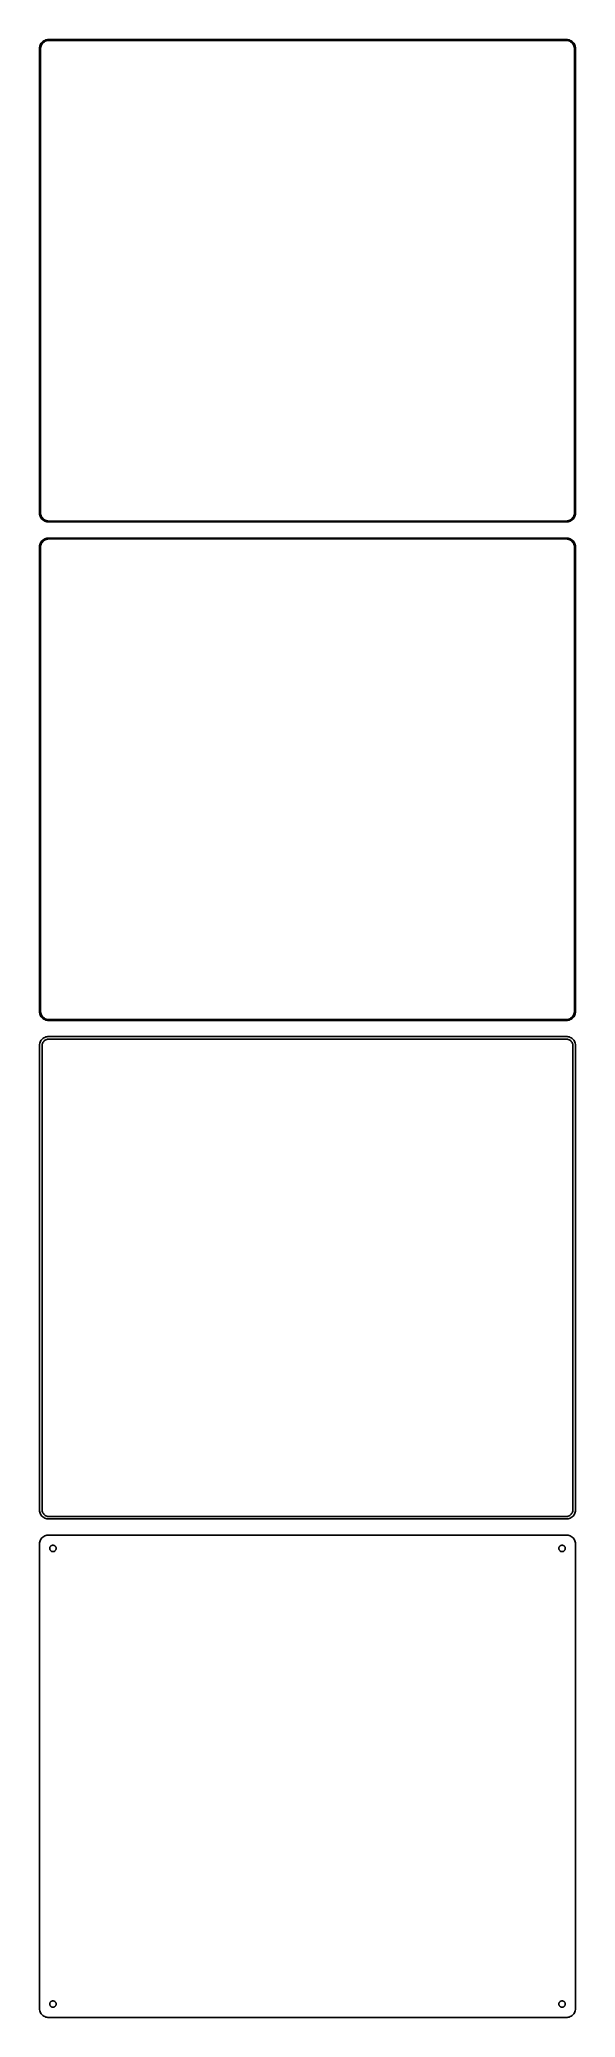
# Model space of a CAD drawing. Header units: metres. Extents: x -150 to 150, y 702 to 1809.
import ezdxf

# ---------------------------------------------------------------- set-up
doc = ezdxf.new("R2010")
doc.units = ezdxf.units.M

msp = doc.modelspace()

# ---------------------------------------------------------------- linework, layer by layer
for p, q in [((-149.961, 1804.63), (-150, 1804)), ((-149.843, 1805.24), (-149.961, 1804.63)), ((-149.649, 1805.84), (-149.843, 1805.24)), ((-149.382, 1806.41), (-149.649, 1805.84)), ((-149.463, 1804.35), (-149.351, 1804.93)), ((-149.045, 1806.94), (-149.382, 1806.41)), ((-149.351, 1804.93), (-149.166, 1805.5)), ((-149.166, 1805.5), (-148.912, 1806.04)), ((-148.645, 1807.42), (-149.045, 1806.94)), ((-148.912, 1806.04), (-148.593, 1806.54)), ((-148.187, 1807.85), (-148.645, 1807.42)), ((-148.593, 1806.54), (-148.213, 1807)), ((-148.213, 1807), (-147.778, 1807.41)), ((-147.679, 1808.22), (-148.187, 1807.85)), ((-147.778, 1807.41), (-147.295, 1807.76)), ((-147.129, 1808.52), (-147.679, 1808.22)), ((-147.295, 1807.76), (-146.772, 1808.05)), ((-146.545, 1808.76), (-147.129, 1808.52)), ((-146.772, 1808.05), (-146.218, 1808.27)), ((-145.937, 1808.91), (-146.545, 1808.76)), ((-146.218, 1808.27), (-145.64, 1808.42)), ((-145.314, 1808.99), (-145.937, 1808.91)), ((-145.64, 1808.42), (-145.048, 1808.49)), ((145.314, 1808.99), (-145.314, 1808.99)), ((-145.048, 1808.49), (145.048, 1808.49)), ((145.048, 1808.49), (145.64, 1808.42)), ((145.937, 1808.91), (145.314, 1808.99)), ((145.64, 1808.42), (146.218, 1808.27)), ((146.545, 1808.76), (145.937, 1808.91)), ((146.218, 1808.27), (146.772, 1808.05)), ((147.129, 1808.52), (146.545, 1808.76)), ((146.772, 1808.05), (147.295, 1807.76)), ((147.679, 1808.22), (147.129, 1808.52)), ((147.295, 1807.76), (147.778, 1807.41)), ((148.187, 1807.85), (147.679, 1808.22)), ((147.778, 1807.41), (148.213, 1807)), ((148.645, 1807.42), (148.187, 1807.85)), ((148.213, 1807), (148.593, 1806.54)), ((148.593, 1806.54), (148.912, 1806.04)), ((149.045, 1806.94), (148.645, 1807.42)), ((148.912, 1806.04), (149.166, 1805.5)), ((149.382, 1806.41), (149.045, 1806.94)), ((149.166, 1805.5), (149.351, 1804.93)), ((149.351, 1804.93), (149.463, 1804.35)), ((149.649, 1805.84), (149.382, 1806.41)), ((149.843, 1805.24), (149.649, 1805.84)), ((149.961, 1804.63), (149.843, 1805.24)), ((150, 1804), (149.961, 1804.63)), ((-150, 1804), (-150, 1544)), ((-149.5, 1803.75), (-149.463, 1804.35)), ((-149.5, 1544.25), (-149.5, 1803.75)), ((149.463, 1804.35), (149.5, 1803.75)), ((149.5, 1803.75), (149.5, 1544.25)), ((150, 1544), (150, 1804)), ((-150, 1544), (-149.961, 1543.37)), ((-149.961, 1543.37), (-149.843, 1542.76)), ((-149.843, 1542.76), (-149.649, 1542.16)), ((-149.649, 1542.16), (-149.382, 1541.59)), ((-149.463, 1543.65), (-149.5, 1544.25)), ((-149.351, 1543.07), (-149.463, 1543.65)), ((-149.382, 1541.59), (-149.045, 1541.06)), ((-149.166, 1542.5), (-149.351, 1543.07)), ((-148.912, 1541.96), (-149.166, 1542.5)), ((-149.045, 1541.06), (-148.645, 1540.58)), ((-148.593, 1541.46), (-148.912, 1541.96)), ((-148.645, 1540.58), (-148.187, 1540.15)), ((-148.213, 1541), (-148.593, 1541.46)), ((-147.778, 1540.59), (-148.213, 1541)), ((-148.187, 1540.15), (-147.679, 1539.78)), ((-147.295, 1540.24), (-147.778, 1540.59)), ((-147.679, 1539.78), (-147.129, 1539.48)), ((-146.772, 1539.95), (-147.295, 1540.24)), ((-147.129, 1539.48), (-146.545, 1539.24)), ((-146.218, 1539.73), (-146.772, 1539.95)), ((-146.545, 1539.24), (-145.937, 1539.09)), ((-145.64, 1539.58), (-146.218, 1539.73)), ((-145.937, 1539.09), (-145.314, 1539.01)), ((-145.048, 1539.51), (-145.64, 1539.58)), ((-145.314, 1539.01), (145.314, 1539.01)), ((145.048, 1539.51), (-145.048, 1539.51)), ((145.64, 1539.58), (145.048, 1539.51)), ((145.314, 1539.01), (145.937, 1539.09)), ((146.218, 1539.73), (145.64, 1539.58)), ((145.937, 1539.09), (146.545, 1539.24)), ((146.772, 1539.95), (146.218, 1539.73)), ((146.545, 1539.24), (147.129, 1539.48)), ((147.295, 1540.24), (146.772, 1539.95)), ((147.129, 1539.48), (147.679, 1539.78)), ((147.778, 1540.59), (147.295, 1540.24)), ((147.679, 1539.78), (148.187, 1540.15)), ((148.213, 1541), (147.778, 1540.59)), ((148.187, 1540.15), (148.645, 1540.58)), ((148.593, 1541.46), (148.213, 1541)), ((148.912, 1541.96), (148.593, 1541.46)), ((148.645, 1540.58), (149.045, 1541.06)), ((149.166, 1542.5), (148.912, 1541.96)), ((149.045, 1541.06), (149.382, 1541.59)), ((149.351, 1543.07), (149.166, 1542.5)), ((149.463, 1543.65), (149.351, 1543.07)), ((149.382, 1541.59), (149.649, 1542.16)), ((149.5, 1544.25), (149.463, 1543.65)), ((149.649, 1542.16), (149.843, 1542.76)), ((149.843, 1542.76), (149.961, 1543.37)), ((149.961, 1543.37), (150, 1544)), ((-149.045, 1527.94), (-149.382, 1527.41)), ((-148.645, 1528.42), (-149.045, 1527.94)), ((-148.187, 1528.85), (-148.645, 1528.42)), ((-148.593, 1527.54), (-148.213, 1528)), ((-148.213, 1528), (-147.778, 1528.41)), ((-147.679, 1529.22), (-148.187, 1528.85)), ((-147.778, 1528.41), (-147.295, 1528.76)), ((-147.129, 1529.52), (-147.679, 1529.22)), ((-147.295, 1528.76), (-146.772, 1529.05)), ((-146.545, 1529.76), (-147.129, 1529.52)), ((-146.772, 1529.05), (-146.218, 1529.27)), ((-145.937, 1529.91), (-146.545, 1529.76)), ((-146.218, 1529.27), (-145.64, 1529.42)), ((-145.314, 1529.99), (-145.937, 1529.91)), ((-145.64, 1529.42), (-145.048, 1529.49)), ((145.314, 1529.99), (-145.314, 1529.99)), ((-145.048, 1529.49), (145.048, 1529.49)), ((145.048, 1529.49), (145.64, 1529.42)), ((145.937, 1529.91), (145.314, 1529.99)), ((145.64, 1529.42), (146.218, 1529.27)), ((146.545, 1529.76), (145.937, 1529.91)), ((146.218, 1529.27), (146.772, 1529.05)), ((147.129, 1529.52), (146.545, 1529.76)), ((146.772, 1529.05), (147.295, 1528.76)), ((147.679, 1529.22), (147.129, 1529.52)), ((147.295, 1528.76), (147.778, 1528.41)), ((148.187, 1528.85), (147.679, 1529.22)), ((147.778, 1528.41), (148.213, 1528)), ((148.645, 1528.42), (148.187, 1528.85)), ((148.213, 1528), (148.593, 1527.54)), ((149.045, 1527.94), (148.645, 1528.42)), ((149.382, 1527.41), (149.045, 1527.94)), ((-149.961, 1525.63), (-150, 1525)), ((-150, 1525), (-150, 1265)), ((-149.843, 1526.24), (-149.961, 1525.63)), ((-149.649, 1526.84), (-149.843, 1526.24)), ((-149.382, 1527.41), (-149.649, 1526.84)), ((-149.5, 1524.75), (-149.463, 1525.35)), ((-149.5, 1265.25), (-149.5, 1524.75)), ((-149.463, 1525.35), (-149.351, 1525.93)), ((-149.351, 1525.93), (-149.166, 1526.5)), ((-149.166, 1526.5), (-148.912, 1527.04)), ((-148.912, 1527.04), (-148.593, 1527.54)), ((148.593, 1527.54), (148.912, 1527.04)), ((148.912, 1527.04), (149.166, 1526.5)), ((149.166, 1526.5), (149.351, 1525.93)), ((149.351, 1525.93), (149.463, 1525.35)), ((149.649, 1526.84), (149.382, 1527.41)), ((149.463, 1525.35), (149.5, 1524.75)), ((149.5, 1524.75), (149.5, 1265.25)), ((149.843, 1526.24), (149.649, 1526.84)), ((149.961, 1525.63), (149.843, 1526.24)), ((150, 1525), (149.961, 1525.63)), ((150, 1265), (150, 1525)), ((-150, 1265), (-149.961, 1264.37)), ((-149.961, 1264.37), (-149.843, 1263.76)), ((-149.843, 1263.76), (-149.649, 1263.16)), ((-149.649, 1263.16), (-149.382, 1262.59)), ((-149.463, 1264.65), (-149.5, 1265.25)), ((-149.351, 1264.07), (-149.463, 1264.65)), ((-149.382, 1262.59), (-149.045, 1262.06)), ((-149.166, 1263.5), (-149.351, 1264.07)), ((-148.912, 1262.96), (-149.166, 1263.5)), ((-149.045, 1262.06), (-148.645, 1261.58)), ((-148.593, 1262.46), (-148.912, 1262.96)), ((-148.213, 1262), (-148.593, 1262.46)), ((-147.778, 1261.59), (-148.213, 1262)), ((148.213, 1262), (147.778, 1261.59)), ((148.593, 1262.46), (148.213, 1262)), ((148.912, 1262.96), (148.593, 1262.46)), ((148.645, 1261.58), (149.045, 1262.06)), ((149.166, 1263.5), (148.912, 1262.96)), ((149.045, 1262.06), (149.382, 1262.59)), ((149.351, 1264.07), (149.166, 1263.5)), ((149.463, 1264.65), (149.351, 1264.07)), ((149.382, 1262.59), (149.649, 1263.16)), ((149.5, 1265.25), (149.463, 1264.65)), ((149.649, 1263.16), (149.843, 1263.76)), ((149.843, 1263.76), (149.961, 1264.37)), ((149.961, 1264.37), (150, 1265)), ((-148.645, 1261.58), (-148.187, 1261.15)), ((-148.187, 1261.15), (-147.679, 1260.78)), ((-147.295, 1261.24), (-147.778, 1261.59)), ((-147.679, 1260.78), (-147.129, 1260.48)), ((-146.772, 1260.95), (-147.295, 1261.24)), ((-147.129, 1260.48), (-146.545, 1260.24)), ((-146.218, 1260.73), (-146.772, 1260.95)), ((-146.545, 1260.24), (-145.937, 1260.09)), ((-145.937, 1250.91), (-146.545, 1250.76)), ((-145.64, 1260.58), (-146.218, 1260.73)), ((-145.937, 1260.09), (-145.314, 1260.01)), ((-145.314, 1250.99), (-145.937, 1250.91)), ((-145.048, 1260.51), (-145.64, 1260.58)), ((-145.314, 1260.01), (145.314, 1260.01)), ((145.314, 1250.99), (-145.314, 1250.99)), ((145.048, 1260.51), (-145.048, 1260.51)), ((145.64, 1260.58), (145.048, 1260.51)), ((145.314, 1260.01), (145.937, 1260.09)), ((145.937, 1250.91), (145.314, 1250.99)), ((146.218, 1260.73), (145.64, 1260.58)), ((145.937, 1260.09), (146.545, 1260.24)), ((146.545, 1250.76), (145.937, 1250.91)), ((146.772, 1260.95), (146.218, 1260.73)), ((146.545, 1260.24), (147.129, 1260.48)), ((147.295, 1261.24), (146.772, 1260.95)), ((147.129, 1260.48), (147.679, 1260.78)), ((147.778, 1261.59), (147.295, 1261.24)), ((147.679, 1260.78), (148.187, 1261.15)), ((148.187, 1261.15), (148.645, 1261.58)), ((-149.961, 1246.63), (-150, 1246)), ((-150, 1246), (-150, 986)), ((-149.843, 1247.24), (-149.961, 1246.63)), ((-149.649, 1247.84), (-149.843, 1247.24)), ((-149.382, 1248.41), (-149.649, 1247.84)), ((-149.045, 1248.94), (-149.382, 1248.41)), ((-148.645, 1249.42), (-149.045, 1248.94)), ((-148.187, 1249.85), (-148.645, 1249.42)), ((-148.619, 1245.75), (-148.589, 1246.23)), ((-148.619, 986.25), (-148.619, 1245.75)), ((-148.589, 1246.23), (-148.498, 1246.71)), ((-148.498, 1246.71), (-148.348, 1247.17)), ((-148.348, 1247.17), (-148.141, 1247.61)), ((-147.679, 1250.22), (-148.187, 1249.85)), ((-148.141, 1247.61), (-147.88, 1248.02)), ((-147.88, 1248.02), (-147.571, 1248.4)), ((-147.129, 1250.52), (-147.679, 1250.22)), ((-147.571, 1248.4), (-147.216, 1248.73)), ((-147.216, 1248.73), (-146.823, 1249.02)), ((-146.545, 1250.76), (-147.129, 1250.52)), ((-146.823, 1249.02), (-146.398, 1249.25)), ((-146.398, 1249.25), (-145.946, 1249.43)), ((-145.946, 1249.43), (-145.475, 1249.55)), ((-145.475, 1249.55), (-144.993, 1249.61)), ((-144.993, 1249.61), (144.993, 1249.61)), ((144.993, 1249.61), (145.475, 1249.55)), ((145.475, 1249.55), (145.946, 1249.43)), ((145.946, 1249.43), (146.398, 1249.25)), ((146.398, 1249.25), (146.823, 1249.02)), ((147.129, 1250.52), (146.545, 1250.76)), ((146.823, 1249.02), (147.216, 1248.73)), ((147.679, 1250.22), (147.129, 1250.52)), ((147.216, 1248.73), (147.571, 1248.4)), ((147.571, 1248.4), (147.88, 1248.02)), ((148.187, 1249.85), (147.679, 1250.22)), ((147.88, 1248.02), (148.141, 1247.61)), ((148.141, 1247.61), (148.348, 1247.17)), ((148.645, 1249.42), (148.187, 1249.85)), ((148.348, 1247.17), (148.498, 1246.71)), ((148.498, 1246.71), (148.589, 1246.23)), ((148.589, 1246.23), (148.619, 1245.75)), ((148.619, 1245.75), (148.619, 986.25)), ((149.045, 1248.94), (148.645, 1249.42)), ((149.382, 1248.41), (149.045, 1248.94)), ((149.649, 1247.84), (149.382, 1248.41)), ((149.843, 1247.24), (149.649, 1247.84)), ((149.961, 1246.63), (149.843, 1247.24)), ((150, 1246), (149.961, 1246.63)), ((150, 986), (150, 1246)), ((-150, 986), (-149.961, 985.373)), ((-149.961, 985.373), (-149.843, 984.757)), ((-148.589, 985.765), (-148.619, 986.25)), ((-148.498, 985.288), (-148.589, 985.765)), ((-148.348, 984.826), (-148.498, 985.288)), ((148.498, 985.288), (148.348, 984.826)), ((148.589, 985.765), (148.498, 985.288)), ((148.619, 986.25), (148.589, 985.765)), ((149.843, 984.757), (149.961, 985.373)), ((149.961, 985.373), (150, 986)), ((-149.843, 984.757), (-149.649, 984.159)), ((-149.649, 984.159), (-149.382, 983.591)), ((-149.382, 983.591), (-149.045, 983.061)), ((-149.045, 983.061), (-148.645, 982.577)), ((-148.645, 982.577), (-148.187, 982.147)), ((-148.141, 984.386), (-148.348, 984.826)), ((-148.187, 982.147), (-147.679, 981.778)), ((-147.88, 983.976), (-148.141, 984.386)), ((-147.571, 983.601), (-147.88, 983.976)), ((-147.679, 981.778), (-147.129, 981.476)), ((-147.216, 983.269), (-147.571, 983.601)), ((-146.823, 982.983), (-147.216, 983.269)), ((-147.129, 981.476), (-146.545, 981.245)), ((-146.398, 982.749), (-146.823, 982.983)), ((-146.545, 981.245), (-145.937, 981.089)), ((-145.946, 982.57), (-146.398, 982.749)), ((-145.475, 982.449), (-145.946, 982.57)), ((-145.937, 981.089), (-145.314, 981.01)), ((-144.993, 982.388), (-145.475, 982.449)), ((-145.314, 981.01), (145.314, 981.01)), ((144.993, 982.388), (-144.993, 982.388)), ((145.475, 982.449), (144.993, 982.388)), ((145.314, 981.01), (145.937, 981.089)), ((145.946, 982.57), (145.475, 982.449)), ((145.937, 981.089), (146.545, 981.245)), ((146.398, 982.749), (145.946, 982.57)), ((146.823, 982.983), (146.398, 982.749)), ((146.545, 981.245), (147.129, 981.476)), ((147.216, 983.269), (146.823, 982.983)), ((147.129, 981.476), (147.679, 981.778)), ((147.571, 983.601), (147.216, 983.269)), ((147.88, 983.976), (147.571, 983.601)), ((147.679, 981.778), (148.187, 982.147)), ((148.141, 984.386), (147.88, 983.976)), ((148.348, 984.826), (148.141, 984.386)), ((148.187, 982.147), (148.645, 982.577)), ((148.645, 982.577), (149.045, 983.061)), ((149.045, 983.061), (149.382, 983.591)), ((149.382, 983.591), (149.649, 984.159)), ((149.649, 984.159), (149.843, 984.757)), ((-149.961, 967.627), (-150, 967)), ((-150, 967), (-150, 707)), ((-149.843, 968.243), (-149.961, 967.627)), ((-149.649, 968.841), (-149.843, 968.243)), ((-149.382, 969.409), (-149.649, 968.841)), ((-149.045, 969.939), (-149.382, 969.409)), ((-148.645, 970.423), (-149.045, 969.939)), ((-148.187, 970.853), (-148.645, 970.423)), ((-147.679, 971.222), (-148.187, 970.853)), ((-147.129, 971.524), (-147.679, 971.222)), ((-146.545, 971.755), (-147.129, 971.524)), ((-145.937, 971.911), (-146.545, 971.755)), ((-145.314, 971.99), (-145.937, 971.911)), ((145.314, 971.99), (-145.314, 971.99)), ((-144.3, 964.5), (-144.286, 964.726)), ((-144.286, 964.274), (-144.3, 964.5)), ((-144.286, 964.726), (-144.243, 964.948)), ((-144.243, 964.052), (-144.286, 964.274)), ((-144.243, 964.948), (-144.174, 965.163)), ((-144.174, 963.837), (-144.243, 964.052)), ((-144.174, 965.163), (-144.077, 965.367)), ((-144.077, 963.633), (-144.174, 963.837)), ((-144.077, 965.367), (-143.956, 965.558)), ((-143.956, 963.442), (-144.077, 963.633)), ((-143.956, 965.558), (-143.812, 965.732)), ((-143.812, 963.268), (-143.956, 963.442)), ((-143.812, 965.732), (-143.647, 965.887)), ((-143.647, 963.113), (-143.812, 963.268)), ((-143.647, 965.887), (-143.464, 966.02)), ((-143.464, 962.98), (-143.647, 963.113)), ((-143.464, 966.02), (-143.266, 966.129)), ((-143.266, 966.129), (-143.056, 966.212)), ((-143.056, 966.212), (-142.837, 966.268)), ((-142.837, 966.268), (-142.613, 966.296)), ((-142.613, 966.296), (-142.387, 966.296)), ((-142.387, 966.296), (-142.163, 966.268)), ((-142.163, 966.268), (-141.944, 966.212)), ((-141.944, 966.212), (-141.734, 966.129)), ((-141.734, 966.129), (-141.536, 966.02)), ((-141.536, 966.02), (-141.353, 965.887)), ((-141.353, 963.113), (-141.536, 962.98)), ((-141.353, 965.887), (-141.188, 965.732)), ((-141.188, 963.268), (-141.353, 963.113)), ((-141.188, 965.732), (-141.044, 965.558)), ((-141.044, 963.442), (-141.188, 963.268)), ((-141.044, 965.558), (-140.923, 965.367)), ((-140.923, 963.633), (-141.044, 963.442)), ((-140.923, 965.367), (-140.826, 965.163)), ((-140.826, 963.837), (-140.923, 963.633)), ((-140.826, 965.163), (-140.757, 964.948)), ((-140.757, 964.052), (-140.826, 963.837)), ((-140.757, 964.948), (-140.714, 964.726)), ((-140.714, 964.274), (-140.757, 964.052)), ((-140.714, 964.726), (-140.7, 964.5)), ((-140.7, 964.5), (-140.714, 964.274)), ((140.7, 964.5), (140.714, 964.726)), ((140.714, 964.274), (140.7, 964.5)), ((140.714, 964.726), (140.757, 964.948)), ((140.757, 964.052), (140.714, 964.274)), ((140.757, 964.948), (140.826, 965.163)), ((140.826, 963.837), (140.757, 964.052)), ((140.826, 965.163), (140.923, 965.367)), ((140.923, 963.633), (140.826, 963.837)), ((140.923, 965.367), (141.044, 965.558)), ((141.044, 963.442), (140.923, 963.633)), ((141.044, 965.558), (141.188, 965.732)), ((141.188, 963.268), (141.044, 963.442)), ((141.188, 965.732), (141.353, 965.887)), ((141.353, 963.113), (141.188, 963.268)), ((141.353, 965.887), (141.536, 966.02)), ((141.536, 962.98), (141.353, 963.113)), ((141.536, 966.02), (141.734, 966.129)), ((141.734, 966.129), (141.944, 966.212)), ((141.944, 966.212), (142.163, 966.268)), ((142.163, 966.268), (142.387, 966.296)), ((142.387, 966.296), (142.613, 966.296)), ((142.613, 966.296), (142.837, 966.268)), ((142.837, 966.268), (143.056, 966.212)), ((143.056, 966.212), (143.266, 966.129)), ((143.266, 966.129), (143.464, 966.02)), ((143.464, 966.02), (143.647, 965.887)), ((143.647, 963.113), (143.464, 962.98)), ((143.647, 965.887), (143.812, 965.732)), ((143.812, 963.268), (143.647, 963.113)), ((143.812, 965.732), (143.956, 965.558)), ((143.956, 963.442), (143.812, 963.268)), ((143.956, 965.558), (144.077, 965.367)), ((144.077, 963.633), (143.956, 963.442)), ((144.077, 965.367), (144.174, 965.163)), ((144.174, 963.837), (144.077, 963.633)), ((144.174, 965.163), (144.243, 964.948)), ((144.243, 964.052), (144.174, 963.837)), ((144.243, 964.948), (144.286, 964.726)), ((144.286, 964.274), (144.243, 964.052)), ((144.286, 964.726), (144.3, 964.5)), ((144.3, 964.5), (144.286, 964.274)), ((145.937, 971.911), (145.314, 971.99)), ((146.545, 971.755), (145.937, 971.911)), ((147.129, 971.524), (146.545, 971.755)), ((147.679, 971.222), (147.129, 971.524)), ((148.187, 970.853), (147.679, 971.222)), ((148.645, 970.423), (148.187, 970.853)), ((149.045, 969.939), (148.645, 970.423)), ((149.382, 969.409), (149.045, 969.939)), ((149.649, 968.841), (149.382, 969.409)), ((149.843, 968.243), (149.649, 968.841)), ((149.961, 967.627), (149.843, 968.243)), ((150, 967), (149.961, 967.627)), ((150, 707), (150, 967)), ((-143.266, 962.871), (-143.464, 962.98)), ((-143.056, 962.788), (-143.266, 962.871)), ((-142.837, 962.732), (-143.056, 962.788)), ((-142.613, 962.704), (-142.837, 962.732)), ((-142.387, 962.704), (-142.613, 962.704)), ((-142.163, 962.732), (-142.387, 962.704)), ((-141.944, 962.788), (-142.163, 962.732)), ((-141.734, 962.871), (-141.944, 962.788)), ((-141.536, 962.98), (-141.734, 962.871)), ((141.734, 962.871), (141.536, 962.98)), ((141.944, 962.788), (141.734, 962.871)), ((142.163, 962.732), (141.944, 962.788)), ((142.387, 962.704), (142.163, 962.732)), ((142.613, 962.704), (142.387, 962.704)), ((142.837, 962.732), (142.613, 962.704)), ((143.056, 962.788), (142.837, 962.732)), ((143.266, 962.871), (143.056, 962.788)), ((143.464, 962.98), (143.266, 962.871)), ((-144.3, 709.5), (-144.286, 709.726)), ((-144.286, 709.274), (-144.3, 709.5)), ((-144.286, 709.726), (-144.243, 709.948)), ((-144.243, 709.052), (-144.286, 709.274)), ((-144.243, 709.948), (-144.174, 710.163)), ((-144.174, 708.837), (-144.243, 709.052)), ((-144.174, 710.163), (-144.077, 710.367)), ((-144.077, 708.633), (-144.174, 708.837)), ((-144.077, 710.367), (-143.956, 710.558)), ((-143.956, 708.442), (-144.077, 708.633)), ((-143.956, 710.558), (-143.812, 710.732)), ((-143.812, 710.732), (-143.647, 710.887)), ((-143.647, 710.887), (-143.464, 711.02)), ((-143.464, 711.02), (-143.266, 711.129)), ((-143.266, 711.129), (-143.056, 711.212)), ((-143.056, 711.212), (-142.837, 711.268)), ((-142.837, 711.268), (-142.613, 711.296)), ((-142.613, 711.296), (-142.387, 711.296)), ((-142.387, 711.296), (-142.163, 711.268)), ((-142.163, 711.268), (-141.944, 711.212)), ((-141.944, 711.212), (-141.734, 711.129)), ((-141.734, 711.129), (-141.536, 711.02)), ((-141.536, 711.02), (-141.353, 710.887)), ((-141.353, 710.887), (-141.188, 710.732)), ((-141.188, 710.732), (-141.044, 710.558)), ((-141.044, 710.558), (-140.923, 710.367)), ((-140.923, 708.633), (-141.044, 708.442)), ((-140.923, 710.367), (-140.826, 710.163)), ((-140.826, 708.837), (-140.923, 708.633)), ((-140.826, 710.163), (-140.757, 709.948)), ((-140.757, 709.052), (-140.826, 708.837)), ((-140.757, 709.948), (-140.714, 709.726)), ((-140.714, 709.274), (-140.757, 709.052)), ((-140.714, 709.726), (-140.7, 709.5)), ((-140.7, 709.5), (-140.714, 709.274)), ((140.7, 709.5), (140.714, 709.726)), ((140.714, 709.274), (140.7, 709.5)), ((140.714, 709.726), (140.757, 709.948)), ((140.757, 709.052), (140.714, 709.274)), ((140.757, 709.948), (140.826, 710.163)), ((140.826, 708.837), (140.757, 709.052)), ((140.826, 710.163), (140.923, 710.367)), ((140.923, 708.633), (140.826, 708.837)), ((140.923, 710.367), (141.044, 710.558)), ((141.044, 708.442), (140.923, 708.633)), ((141.044, 710.558), (141.188, 710.732)), ((141.188, 710.732), (141.353, 710.887)), ((141.353, 710.887), (141.536, 711.02)), ((141.536, 711.02), (141.734, 711.129)), ((141.734, 711.129), (141.944, 711.212)), ((141.944, 711.212), (142.163, 711.268)), ((142.163, 711.268), (142.387, 711.296)), ((142.387, 711.296), (142.613, 711.296)), ((142.613, 711.296), (142.837, 711.268)), ((142.837, 711.268), (143.056, 711.212)), ((143.056, 711.212), (143.266, 711.129)), ((143.266, 711.129), (143.464, 711.02)), ((143.464, 711.02), (143.647, 710.887)), ((143.647, 710.887), (143.812, 710.732)), ((143.812, 710.732), (143.956, 710.558)), ((143.956, 710.558), (144.077, 710.367)), ((144.077, 708.633), (143.956, 708.442)), ((144.077, 710.367), (144.174, 710.163)), ((144.174, 708.837), (144.077, 708.633)), ((144.174, 710.163), (144.243, 709.948)), ((144.243, 709.052), (144.174, 708.837)), ((144.243, 709.948), (144.286, 709.726)), ((144.286, 709.274), (144.243, 709.052)), ((144.286, 709.726), (144.3, 709.5)), ((144.3, 709.5), (144.286, 709.274)), ((-150, 707), (-149.961, 706.373)), ((-149.961, 706.373), (-149.843, 705.757)), ((-149.843, 705.757), (-149.649, 705.159)), ((-149.649, 705.159), (-149.382, 704.591)), ((-149.382, 704.591), (-149.045, 704.061)), ((-149.045, 704.061), (-148.645, 703.577)), ((-148.645, 703.577), (-148.187, 703.147)), ((-148.187, 703.147), (-147.679, 702.778)), ((-147.679, 702.778), (-147.129, 702.476)), ((-147.129, 702.476), (-146.545, 702.245)), ((-146.545, 702.245), (-145.937, 702.089)), ((-145.937, 702.089), (-145.314, 702.01)), ((-145.314, 702.01), (145.314, 702.01)), ((-143.812, 708.268), (-143.956, 708.442)), ((-143.647, 708.113), (-143.812, 708.268)), ((-143.464, 707.98), (-143.647, 708.113)), ((-143.266, 707.871), (-143.464, 707.98)), ((-143.056, 707.788), (-143.266, 707.871)), ((-142.837, 707.732), (-143.056, 707.788)), ((-142.613, 707.704), (-142.837, 707.732)), ((-142.387, 707.704), (-142.613, 707.704)), ((-142.163, 707.732), (-142.387, 707.704)), ((-141.944, 707.788), (-142.163, 707.732)), ((-141.734, 707.871), (-141.944, 707.788)), ((-141.536, 707.98), (-141.734, 707.871)), ((-141.353, 708.113), (-141.536, 707.98)), ((-141.188, 708.268), (-141.353, 708.113)), ((-141.044, 708.442), (-141.188, 708.268)), ((141.188, 708.268), (141.044, 708.442)), ((141.353, 708.113), (141.188, 708.268)), ((141.536, 707.98), (141.353, 708.113)), ((141.734, 707.871), (141.536, 707.98)), ((141.944, 707.788), (141.734, 707.871)), ((142.163, 707.732), (141.944, 707.788)), ((142.387, 707.704), (142.163, 707.732)), ((142.613, 707.704), (142.387, 707.704)), ((142.837, 707.732), (142.613, 707.704)), ((143.056, 707.788), (142.837, 707.732)), ((143.266, 707.871), (143.056, 707.788)), ((143.464, 707.98), (143.266, 707.871)), ((143.647, 708.113), (143.464, 707.98)), ((143.812, 708.268), (143.647, 708.113)), ((143.956, 708.442), (143.812, 708.268)), ((145.314, 702.01), (145.937, 702.089)), ((145.937, 702.089), (146.545, 702.245)), ((146.545, 702.245), (147.129, 702.476)), ((147.129, 702.476), (147.679, 702.778)), ((147.679, 702.778), (148.187, 703.147)), ((148.187, 703.147), (148.645, 703.577)), ((148.645, 703.577), (149.045, 704.061)), ((149.045, 704.061), (149.382, 704.591)), ((149.382, 704.591), (149.649, 705.159)), ((149.649, 705.159), (149.843, 705.757)), ((149.843, 705.757), (149.961, 706.373)), ((149.961, 706.373), (150, 707))]:
    msp.add_line(p, q)

doc.saveas('drawing.dxf')
